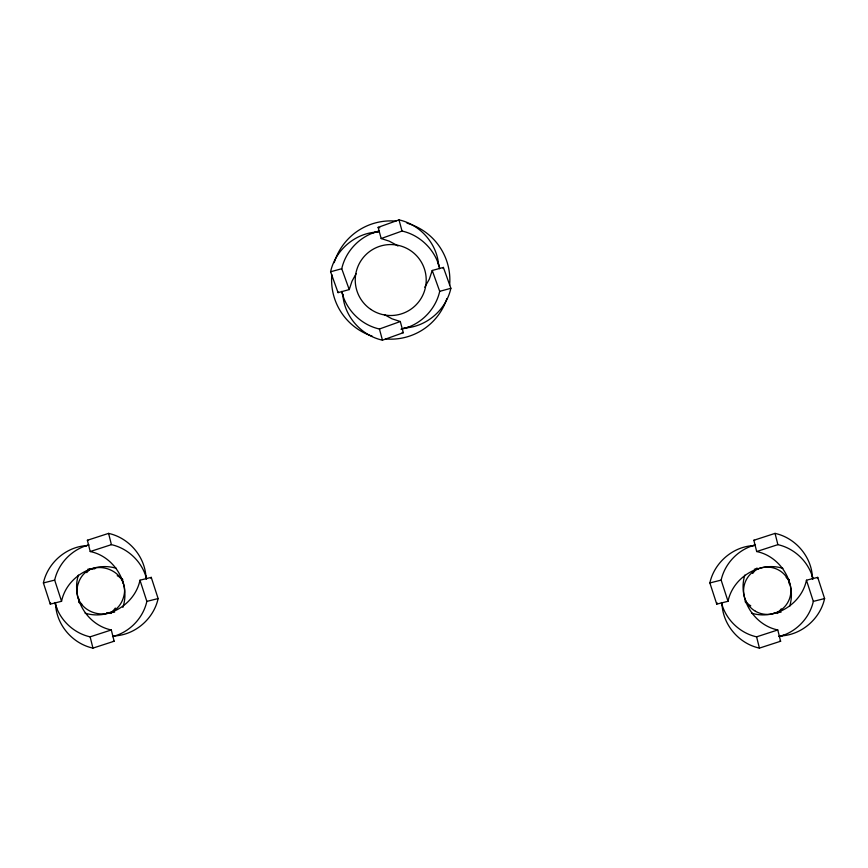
<?xml version="1.0" encoding="UTF-8"?>
<svg xmlns="http://www.w3.org/2000/svg" width="868" height="868" viewBox="0 0 868 868"><rect width="100%" height="100%" fill="white"/><g stroke="black" fill="none" stroke-linecap="round" stroke-linejoin="round"><path stroke-width="1.3" d="M116.442 568.356C92.984 560.999 66.413 577.502 61.552 601.296L50.279 604.128L50.604 602.826M112.601 635.973C134.052 635.853 153.625 619.372 158.128 598.562L151.249 577.372L139.976 580.204C135.115 603.987 108.543 620.501 85.086 613.144M151.249 577.372L150.999 578.413M356.108 273.702L351.963 281.297L349.229 289.586L338.064 292.635L338.195 292.082M403.653 328.017C426.025 327.366 446.163 310.017 450.872 288.295L443.396 267.431L432.231 270.469L429.28 279.268L424.745 287.243M443.396 267.431L443.136 268.527M782.914 568.356C759.457 560.999 732.885 577.502 728.024 601.296L716.751 604.128L717.076 602.826M779.073 635.973C800.524 635.853 820.097 619.372 824.6 598.562L817.721 577.372L806.448 580.204C801.587 603.987 775.015 620.501 751.558 613.144M817.721 577.372L817.461 578.413M50.279 604.128L43.4 582.938C47.773 562.855 66.131 546.71 86.778 545.625M61.552 601.296L54.673 580.106C58.427 563.213 72.174 549.043 89.024 544.92M139.976 580.204L146.855 601.394C143.101 618.287 129.354 632.457 112.504 636.58M338.064 292.635L330.589 271.771C335.374 249.658 356.162 232.136 378.947 232.006M349.229 289.586L341.753 268.722C345.822 250.396 360.979 235.109 379.359 231.072M432.231 270.469L439.707 291.333C435.562 310.05 419.841 325.565 400.983 329.243M716.751 604.128L709.872 582.938C714.31 562.497 733.276 546.178 754.325 545.571M728.024 601.296L721.145 580.106C724.899 563.213 738.646 549.043 755.496 544.92M806.448 580.204L813.327 601.394C809.573 618.287 795.826 632.457 778.976 636.58M78.37 575.072C71.013 598.529 87.516 625.101 111.31 629.962L114.142 641.235L92.952 648.114C72.142 643.611 55.66 624.038 55.541 602.587M744.842 575.072C737.485 598.529 753.988 625.101 777.782 629.962L780.614 641.235L759.424 648.114C738.614 643.611 722.133 624.038 722.013 602.587M789.63 606.428C796.987 582.97 780.484 556.399 756.69 551.538L753.858 540.265L775.048 533.386C795.858 537.889 812.34 557.462 812.459 578.913M122.876 607.394C130.905 583.752 114.37 556.453 90.218 551.538L87.386 540.265L108.576 533.386C129.386 537.889 145.867 557.462 145.987 578.913M115.325 608.056L112.33 612.016M752.675 573.444L756.994 567.997M86.767 572.62L89.849 568.735M781.233 608.88L778.802 612.016M111.006 613.492L111.679 612.765M777.478 613.492L778.151 612.765M396.611 245.112L389.222 241.152L381.171 238.537L378.133 227.362L398.998 219.886C420.329 224.53 437.494 244.027 438.655 265.977M381.171 238.537L402.036 231.051C420.362 235.119 435.66 250.288 439.696 268.668M341.764 291.398C345.8 309.778 361.099 324.936 379.424 329.005L400.289 321.529L403.327 332.704L382.462 340.18C361.131 335.525 343.967 316.039 342.817 294.089M90.218 551.538L111.408 544.648C128.301 548.413 142.471 562.16 146.594 578.999M54.934 602.49C59.057 619.34 73.227 633.087 90.12 636.841L111.31 629.962M756.69 551.538L777.88 544.648C794.773 548.413 808.943 562.16 813.066 578.999M721.406 602.49C725.529 619.34 739.699 633.087 756.592 636.841L777.782 629.962M330.589 271.771L341.753 268.722M439.707 291.333L450.872 288.295M43.4 582.938L54.673 580.106M146.855 601.394L158.128 598.562M709.872 582.938L721.145 580.106M813.327 601.394L824.6 598.562M114.63 612.135L112.656 612.407M781.102 612.135L779.128 612.407M87.885 569.213L89.86 568.985M754.357 569.213L758.306 568.855M111.668 612.515L106.71 612.689M778.14 612.515L776.155 612.645M90.847 568.909L94.818 568.811M774.18 612.7L775.167 612.689M378.133 227.362L379.783 227.774M400.289 321.529L391.989 318.806L384.405 314.65M403.327 332.704L402.231 332.433M753.858 540.265L754.639 540.449M780.614 641.235L779.833 641.04M87.386 540.265L88.167 540.449M114.142 641.235L113.361 641.04M750.755 605.853L749.106 604.746M117.245 575.647L118.894 576.753M397.056 245.405L397.945 246.024M786.169 577.328L789.251 579.835M748.303 604.171L745.221 601.665M119.697 577.328L122.779 579.835M81.831 604.171L78.749 601.665M398.998 219.886L402.036 231.051M379.424 329.005L382.462 340.18M775.048 533.386L777.88 544.648M756.592 636.841L759.424 648.114M108.576 533.386L111.408 544.648M90.12 636.841L92.952 648.114M745.579 602.642L745.297 598.681M122.421 578.847L122.703 582.819M79.107 602.642L78.825 598.681M789.001 579.846L789.077 580.833M789.131 581.82L789.186 583.806M407.005 223.184A59.133 59.133 0 0 1 449.624 285.344M446.901 298.527A59.133 59.133 0 0 1 385.414 338.932M372.242 336.198A59.133 59.133 0 0 1 331.836 274.722M334.213 262.646A59.133 59.133 0 0 1 396.047 221.134M409.229 326.769A50.268 50.268 0 0 1 404.564 328.354M343.142 296.216A50.268 50.268 0 0 1 341.797 291.529M373.381 232.852A50.268 50.268 0 0 1 379.229 231.105M437.906 262.678A50.268 50.268 0 0 1 439.664 268.527M783.565 635.148A47.306 47.306 0 0 1 780.256 636.233M722.447 605.983A47.306 47.306 0 0 1 721.753 603.77M750.907 546.352A47.306 47.306 0 0 1 754.216 545.267M812.025 575.517A47.306 47.306 0 0 1 812.719 577.73M56.778 608.164A47.306 47.306 0 0 1 55.281 603.77M84.435 546.352A47.306 47.306 0 0 1 87.744 545.267M145.553 575.517A47.306 47.306 0 0 1 146.247 577.73M78.532 582.656C68.029 611.408 112.558 627.618 122.996 598.844C133.498 570.092 88.97 553.882 78.532 582.656M370.842 309.42A35.48 35.48 0 0 0 426.123 282.567A35.48 35.48 0 0 0 375.226 248.118A35.48 35.48 0 0 0 370.842 309.42M755.41 611.235A23.653 23.653 0 0 0 790.889 590.75A23.653 23.653 0 0 0 755.41 570.265A23.653 23.653 0 0 0 755.41 611.235"/></g></svg>
